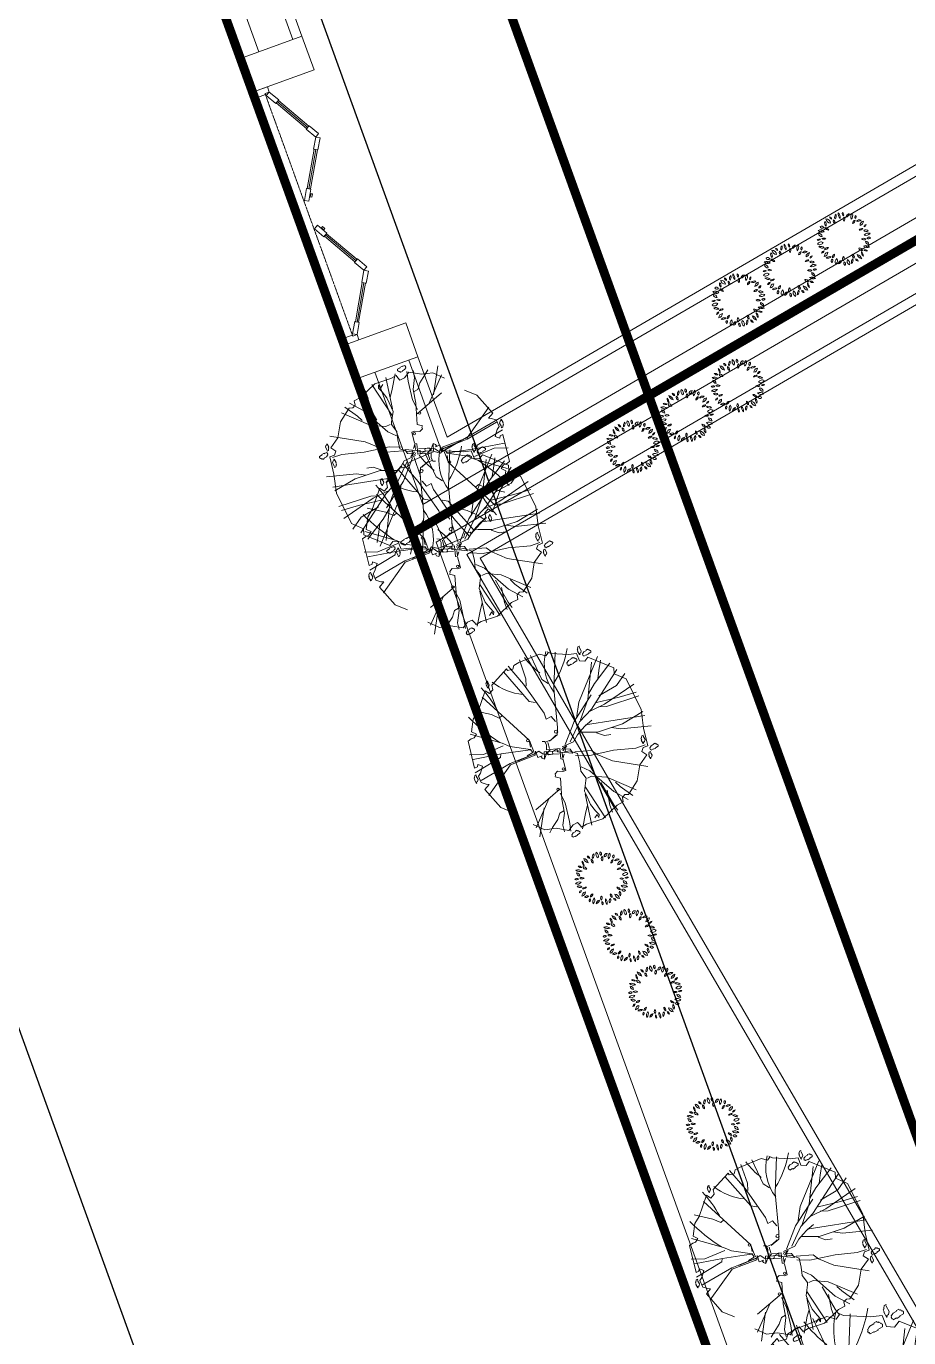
# Model space of a CAD drawing. Header units: millimetres. Extents: x 403824132 to 733479728, y 1974822364 to 2151530530.
# Drawn here: x 568540077 to 568549943, y 2062991286 to 2063005956 of the extents above; entities that cross this region are included whole.
import ezdxf

# ---------------------------------------------------------------- set-up
doc = ezdxf.new("R2010")
doc.units = ezdxf.units.MM
doc.linetypes.add('CENTER', pattern=[3, 1.5, -0.5, 0.5, -0.5])
doc.linetypes.add('DASHDOT2', pattern=[0.5, 0.25, -0.125, 0, -0.125])
for name, color, linetype, lineweight in [('A-NET THAY', 125, 'Continuous', 18), ('boDnv', 54, 'Continuous', 25), ('E- RANH GIOI', 1, 'CENTER', 13), ('E- THAY', 9, 'Continuous', 20), ('E- Tuong', 4, 'Continuous', 13), ('i_Cay', 114, 'Continuous', 13), ('LD-CUA', 146, 'Continuous', 13), ('LD-THAY', 9, 'Continuous', 13)]:
    doc.layers.add(name, color=color, linetype=linetype, lineweight=lineweight)
for name, color, linetype in [('ChiaLo', 128, 'CENTER'), ('datOBt', 42, 'Continuous'), ('LogDg', 7, 'Continuous'), ('loKBT', 42, 'Continuous'), ('ViaHeS', 32, 'Continuous')]:
    doc.layers.add(name, color=color, linetype=linetype)
doc.styles.add('rms', font='romans.shx', dxfattribs={"width": 0.7, "bigfont": 'vns.shx'})
doc.linetypes.add('ADL', pattern='A,0.125,-0.15,["++",rms,S=0.5,R=0,X=0,Y=-0.2245],-1.35,1.125', length=2.75)

# ---------------------------------------------------------------- blocks, each defined once
blk = doc.blocks.new('mb-cay34')
for p, q in [((117.7, 535.9), (49.4, 859)), ((136.7, 687.9), (95, 855.2)), ((148.1, 528.3), (174.7, 874.2)), ((-456.3, 782.7), (-468.4, 774.6)), ((-468.4, 746.2), (-468.4, 774.6)), ((-456.3, 782.7), (-452.2, 778.7)), ((-452.2, 778.7), (-448.2, 778.7)), ((-448.2, 778.7), (-448.2, 774.6)), ((-448.2, 774.6), (-444.1, 774.6)), ((-444.1, 774.6), (-440, 770.6)), ((-440, 770.6), (-436, 770.6)), ((-436, 770.6), (-436, 766.5)), ((-140.5, 547.3), (-262.1, 817.2)), ((-246.9, 741.1), (-76, 813.4)), ((68.4, 269.9), (-144.3, 813.4)), ((-106.4, 585.3), (-102.6, 817.2)), ((-76, 813.4), (254.5, 836.2)), ((170.9, 395.3), (379.8, 802)), ((246.9, 722.1), (307.7, 851.4)), ((254.5, 836.2), (357, 760.1)), ((357, 760.1), (410.2, 786.7)), ((372.2, 547.3), (467.2, 775.3)), ((410.2, 786.7), (626.7, 619.5)), ((-479.3, 684), (-475.3, 684)), ((-475.3, 684), (-475.3, 671.8)), ((-472.5, 721.9), (-472.5, 746.2)), ((-472.5, 746.2), (-468.4, 746.2)), ((-468.4, 721.9), (-472.5, 721.9)), ((-468.4, 697.5), (-468.4, 721.9)), ((-460.3, 697.5), (-468.4, 697.5)), ((-460.3, 693.5), (-460.3, 697.5)), ((-448.2, 693.5), (-460.3, 693.5)), ((-448.2, 697.5), (-448.2, 693.5)), ((-440, 697.5), (-448.2, 697.5)), ((-436, 709.7), (-440, 701.6)), ((-440, 701.6), (-440, 697.5)), ((-436, 766.5), (-431.9, 762.5)), ((-431.9, 717.8), (-436, 709.7)), ((-431.9, 762.5), (-427.9, 762.5)), ((-427.9, 746.2), (-431.9, 742.2)), ((-431.9, 742.2), (-431.9, 717.8)), ((-427.9, 762.5), (-427.9, 746.2)), ((-414, 691.7), (-246.9, 741.1)), ((-406.4, 642.3), (-414, 691.7)), ((-349.1, 697.8), (-363.7, 683.2)), ((-363.7, 683.2), (-363.7, 668.6)), ((-310.2, 697.8), (-349.1, 697.8)), ((-300.4, 688.1), (-310.2, 678.3)), ((-305.3, 702.7), (-300.4, 702.7)), ((-300.4, 702.7), (-300.4, 688.1)), ((201.3, 471.3), (136.7, 687.9)), ((246.9, 524.5), (246.9, 722.1)), ((292.5, 323.1), (584.9, 703.1)), ((459.6, 646.1), (539.4, 710.7)), ((-536.1, 655.6), (-536.1, 651.5)), ((-528, 655.6), (-536.1, 655.6)), ((-503.7, 651.5), (-536.1, 651.5)), ((-535.6, 528.3), (-486.2, 638.5)), ((-515.8, 680), (-528, 667.8)), ((-528, 667.8), (-528, 655.6)), ((-483.4, 680), (-515.8, 680)), ((-503.7, 655.6), (-503.7, 651.5)), ((-491.5, 655.6), (-503.7, 655.6)), ((-487.5, 659.7), (-491.5, 659.7)), ((-491.5, 659.7), (-491.5, 655.6)), ((-483.4, 663.7), (-487.5, 663.7)), ((-487.5, 663.7), (-487.5, 659.7)), ((-486.2, 638.5), (-433, 611.9)), ((-475.3, 671.8), (-483.4, 663.7)), ((-433, 611.9), (-406.4, 642.3)), ((-376, 577.7), (-395, 672.7)), ((-373.4, 668.6), (-373.4, 663.7)), ((-363.7, 668.6), (-373.4, 668.6)), ((-334.5, 663.7), (-373.4, 663.7)), ((-334.5, 668.6), (-334.5, 663.7)), ((-319.9, 668.6), (-334.5, 668.6)), ((-319.9, 673.5), (-319.9, 668.6)), ((-315, 673.5), (-319.9, 673.5)), ((-315, 678.3), (-315, 673.5)), ((-310.2, 678.3), (-315, 678.3)), ((269.7, 410.5), (566, 627.1)), ((395, 596.7), (459.6, 646.1)), ((626.7, 619.5), (607.7, 573.9)), ((649.8, 615.8), (649.8, 640.2)), ((649.8, 640.2), (653.8, 640.2)), ((653.8, 615.8), (649.8, 615.8)), ((666, 676.7), (653.8, 668.6)), ((653.8, 640.2), (653.8, 668.6)), ((653.8, 591.5), (653.8, 615.8)), ((666, 676.7), (670, 672.6)), ((670, 672.6), (674.1, 672.6)), ((674.1, 672.6), (674.1, 668.6)), ((674.1, 668.6), (678.2, 668.6)), ((678.2, 668.6), (682.2, 664.5)), ((682.2, 664.5), (686.3, 664.5)), ((686.3, 603.6), (682.2, 595.5)), ((686.3, 664.5), (686.3, 660.5)), ((686.3, 660.5), (690.3, 656.4)), ((690.3, 611.8), (686.3, 603.6)), ((690.3, 656.4), (694.4, 656.4)), ((694.4, 640.2), (690.3, 636.1)), ((690.3, 636.1), (690.3, 611.8)), ((694.4, 656.4), (694.4, 640.2)), ((756.8, 601.6), (761.6, 601.6)), ((761.6, 601.6), (761.6, 587)), ((-657.1, 429.5), (-535.6, 528.3)), ((-368.4, 319.3), (-588.7, 589.1)), ((-284.9, 380.1), (-376, 577.7)), ((-83.6, 475.1), (-140.5, 547.3)), ((-53.2, 334.5), (-106.4, 585.3)), ((155.7, 467.5), (117.7, 535.9)), ((159.5, 372.5), (148.1, 528.3)), ((315.3, 444.7), (372.2, 547.3)), ((607.7, 573.9), (638.1, 532.1)), ((638.1, 532.1), (714.1, 543.5)), ((664.4, 517.2), (649.8, 507.4)), ((661.9, 591.5), (653.8, 591.5)), ((661.9, 587.4), (661.9, 591.5)), ((674.1, 587.4), (661.9, 587.4)), ((664.4, 517.2), (669.3, 512.3)), ((669.3, 512.3), (674.2, 512.3)), ((682.2, 591.5), (674.1, 591.5)), ((674.1, 591.5), (674.1, 587.4)), ((674.2, 512.3), (674.2, 507.4)), ((682.2, 595.5), (682.2, 591.5)), ((698.4, 567.5), (688.6, 567.5)), ((688.6, 567.5), (688.6, 562.7)), ((727.6, 562.7), (688.6, 562.7)), ((713, 596.7), (698.4, 582.1)), ((698.4, 582.1), (698.4, 567.5)), ((751.9, 596.7), (713, 596.7)), ((714.1, 543.5), (744.5, 471.3)), ((742.2, 567.5), (727.6, 567.5)), ((727.6, 567.5), (727.6, 562.7)), ((747, 572.4), (742.2, 572.4)), ((742.2, 572.4), (742.2, 567.5)), ((751.9, 577.3), (747, 577.3)), ((747, 577.3), (747, 572.4)), ((761.6, 587), (751.9, 577.3)), ((-729.3, 288.9), (-657.1, 429.5)), ((-114, 376.3), (-136.7, 433.3)), ((151.9, 190), (292.5, 463.7)), ((645, 444.1), (645, 473.4)), ((645, 473.4), (649.8, 473.4)), ((649.8, 444.1), (645, 444.1)), ((649.8, 473.4), (649.8, 507.4)), ((649.8, 414.9), (649.8, 444.1)), ((674.2, 507.4), (679, 507.4)), ((679, 507.4), (683.9, 502.6)), ((683.9, 502.6), (688.8, 502.6)), ((688.8, 429.5), (683.9, 419.8)), ((688.8, 502.6), (688.8, 497.7)), ((688.8, 497.7), (693.6, 492.8)), ((693.6, 439.3), (688.8, 429.5)), ((693.6, 492.8), (698.5, 492.8)), ((698.5, 473.4), (693.6, 468.5)), ((693.6, 468.5), (693.6, 439.3)), ((698.5, 492.8), (698.5, 473.4)), ((744.5, 471.3), (839.4, 326.9)), ((-478.6, 190), (-729.3, 376.3)), ((-208.9, 140.6), (-284.9, 380.1)), ((-53.2, 323.1), (-114, 376.3)), ((60.8, 262.2), (76, 345.9)), ((121.5, 231.8), (170.9, 395.3)), ((132.9, 250.8), (269.7, 410.5)), ((528, 178.6), (828, 368.7)), ((659.6, 414.9), (649.8, 414.9)), ((659.6, 410.1), (659.6, 414.9)), ((674.2, 410.1), (659.6, 410.1)), ((683.9, 414.9), (674.2, 414.9)), ((674.2, 414.9), (674.2, 410.1)), ((683.9, 419.8), (683.9, 414.9)), ((-634.3, 178.6), (-771.1, 262.2)), ((-622.9, 258.4), (-759.7, 319.3)), ((-714.1, 258.4), (-729.3, 288.9)), ((-725.5, 224.2), (-714.1, 258.4)), ((-562.2, 239.4), (-622.9, 258.4)), ((-239.3, 220.4), (-368.4, 319.3)), ((15.2, 216.6), (-53.2, 334.5)), ((45.6, 212.8), (60.8, 262.2)), ((167.1, 224.2), (292.5, 323.1)), ((839.4, 326.9), (869.8, 304.1)), ((858.4, 307.9), (843.2, 273.7)), ((843.2, 273.7), (888.8, 228)), ((-767.3, 209), (-725.5, 224.2)), ((-763.5, 140.6), (-767.3, 209)), ((-341.9, 79.8), (-634.3, 178.6)), ((-395, 68.4), (-478.6, 190)), ((-178.5, 193.8), (-239.3, 220.4)), ((-106.4, 45.6), (-178.5, 193.8)), ((0, 57), (121.5, 231.8)), ((0, 0), (151.9, 190)), ((34.2, 182.4), (15.2, 216.6)), ((22.8, 152), (45.6, 212.8)), ((182.3, 19), (528, 178.6)), ((888.8, 228), (919.2, 11.4)), ((-809.1, -45.6), (-763.5, 140.6)), ((-744.5, 114), (-809.1, 121.6)), ((-493.8, 114), (-744.5, 114)), ((-588.7, 129.2), (-729.3, 79.8)), ((-140.5, 34.2), (-208.9, 140.6)), ((-15.2, 83.6), (22.8, 152)), ((600.1, 155.8), (664.7, 121.6)), ((664.7, 121.6), (923, 144.4)), ((-729.3, 79.8), (-801.5, 68.4)), ((-402.6, 0), (-486.2, -64.6)), ((-383.6, 11.4), (-402.6, 0)), ((-391.2, 22.8), (-395, 68.4)), ((-300.1, 0), (-383.6, 11.4)), ((-265.9, 26.6), (-341.9, 79.8)), ((-224.1, 34.2), (-300.1, 0)), ((-136.7, 60.8), (-224.1, 34.2)), ((-72.2, 3.8), (-136.7, 60.8)), ((-110.2, 22.8), (-60.8, 19)), ((-41.8, -72.2), (-110.2, 22.8)), ((-57, -38), (-72.2, 3.8)), ((-60.8, 19), (-38, -15.2)), ((-41.8, -49.4), (-19, 7.6)), ((-19, 7.6), (-19, -41.8)), ((-3.8, -38), (-15.2, 83.6)), ((121.5, -19), (182.3, 19)), ((243.1, 30.4), (307.7, 19)), ((307.7, 19), (307.7, -34.2)), ((748.3, -7.6), (938.2, 30.4)), ((919.2, 11.4), (919.2, -45.6)), ((-455.8, -38), (-816.6, -19)), ((-774.9, -209), (-809.1, -45.6)), ((-512.8, -72.2), (-809.1, -171)), ((-755.9, -57), (-778.7, -72.2)), ((-778.7, -72.2), (-744.5, -72.2)), ((-744.5, -72.2), (-763.5, -110.2)), ((-706.5, -68.4), (-755.9, -57)), ((-630.5, -79.8), (-706.5, -68.4)), ((-524.2, -68.4), (-630.5, -79.8)), ((-486.2, -64.6), (-524.2, -68.4)), ((-103.7, -87.2), (-75.9, -55.7)), ((-55.3, -66.2), (-103.7, -87.2)), ((-7.6, -64.6), (-98.8, -106.4)), ((-38, -15.2), (-57, -38)), ((-49.8, -64.2), (-23.2, -102.2)), ((-19, -41.8), (-26.6, -53.2)), ((-22.8, -83.6), (41.8, -212.8)), ((-7.5, -60.8), (49.5, -182.4)), ((106.4, -114), (121.5, -19)), ((110.2, -91.2), (125.3, -34.2)), ((307.7, -34.2), (368.4, -22.8)), ((368.4, -22.8), (714.1, -53.2)), ((501.4, -45.6), (539.4, -91.2)), ((683.7, -41.8), (748.3, -7.6)), ((714.1, -53.2), (942, -95)), ((919.2, -45.6), (892.6, -72.2)), ((892.6, -72.2), (907.8, -121.6)), ((-668.5, -155.8), (-793.9, -266.1)), ((-622.9, -110.2), (-668.5, -155.8)), ((-114, -91.2), (-220.3, -121.6)), ((-220.3, -121.6), (-212.7, -152)), ((-212.7, -152), (-186.1, -193.8)), ((-98.8, -106.4), (-114, -91.2)), ((-47.9, -97.4), (20.4, -226.6)), ((-23.2, -102.2), (3.4, -87)), ((3.4, -140.2), (-19.4, -151.6)), ((-19.4, -151.6), (-4.2, -189.7)), ((3.4, -87), (3.4, -140.2)), ((30.4, -152), (15.2, -201.4)), ((45.6, -152), (102.6, -136.8)), ((49.5, -182.4), (87.5, -159.6)), ((87.5, -159.6), (125.5, -155.8)), ((117.7, -152), (110.2, -91.2)), ((125.5, -155.8), (140.7, -178.6)), ((539.4, -91.2), (915.4, -163.4)), ((926.8, -121.6), (862.2, -326.9)), ((907.8, -121.6), (926.8, -121.6)), ((-774.9, -266.1), (-774.9, -209)), ((-258.3, -205.2), (-444.4, -296.5)), ((-220.3, -243.2), (-258.3, -205.2)), ((-212.7, -231.8), (-220.3, -243.2)), ((-197.5, -228), (-212.7, -231.8)), ((-186.1, -193.8), (-197.5, -228)), ((3.4, -216.3), (-19.4, -246.7)), ((-19.4, -246.7), (-0.4, -261.9)), ((41.8, -212.8), (-15.2, -243.2)), ((-4.2, -189.7), (33.8, -189.7)), ((33.8, -189.7), (3.4, -216.3)), ((19, -247), (26.6, -292.7)), ((26.6, -231.8), (76, -254.6)), ((76, -254.6), (72.2, -311.7)), ((-823.6, -338.7), (-819.6, -338.7)), ((-823.6, -363.1), (-823.6, -338.7)), ((-807.4, -302.2), (-819.6, -310.3)), ((-819.6, -338.7), (-819.6, -310.3)), ((-807.4, -302.2), (-803.3, -306.3)), ((-803.3, -306.3), (-799.3, -306.3)), ((-799.3, -306.3), (-799.3, -310.3)), ((-799.3, -310.3), (-795.2, -310.3)), ((-795.2, -310.3), (-791.2, -314.4)), ((-791.2, -314.4), (-787.1, -314.4)), ((-787.1, -314.4), (-787.1, -318.4)), ((-787.1, -318.4), (-783.1, -322.5)), ((-783.1, -322.5), (-779, -322.5)), ((-779, -338.7), (-783.1, -342.8)), ((-779, -322.5), (-779, -338.7)), ((-748.3, -269.9), (-774.9, -266.1)), ((-717.9, -277.5), (-748.3, -269.9)), ((-740.7, -391.5), (-714.1, -326.9)), ((-714.1, -326.9), (-717.9, -277.5)), ((-490, -285.1), (-668.5, -342.1)), ((-444.4, -296.5), (-573.6, -342.1)), ((-550.8, -334.5), (-550.8, -380.1)), ((-383.6, -281.3), (-490, -285.1)), ((-349.4, -258.4), (-406.4, -566.3)), ((-0.4, -261.9), (22.4, -261.9)), ((26.6, -292.7), (91.2, -281.3)), ((91.2, -281.3), (57, -304.1)), ((57, -304.1), (98.8, -558.7)), ((72.2, -292.7), (110.2, -554.9)), ((72.2, -311.7), (83.6, -391.5)), ((87.4, -300.3), (136.7, -292.7)), ((91.2, -311.7), (129.1, -315.5)), ((91.2, -376.3), (91.2, -311.7)), ((129.1, -315.5), (254.5, -475.1)), ((129.1, -319.3), (155.7, -387.7)), ((136.7, -292.7), (208.9, -281.3)), ((148.1, -304.1), (212.7, -281.3)), ((212.7, -281.3), (809.1, -467.5)), ((862.2, -326.9), (816.6, -342.1)), ((-819.6, -363.1), (-823.6, -363.1)), ((-819.6, -387.4), (-819.6, -363.1)), ((-811.5, -387.4), (-819.6, -387.4)), ((-811.5, -391.5), (-811.5, -387.4)), ((-799.3, -391.5), (-811.5, -391.5)), ((-799.3, -387.4), (-799.3, -391.5)), ((-791.2, -387.4), (-799.3, -387.4)), ((-787.1, -375.3), (-791.2, -383.4)), ((-791.2, -383.4), (-791.2, -387.4)), ((-783.1, -367.1), (-787.1, -375.3)), ((-783.1, -342.8), (-783.1, -367.1)), ((-668.5, -342.1), (-755.9, -376.3)), ((-660.9, -486.5), (-740.7, -391.5)), ((-668.5, -414.3), (-733.1, -433.3)), ((-573.6, -342.1), (-668.5, -414.3)), ((-550.8, -380.1), (-596.3, -429.5)), ((-376, -402.9), (-558.4, -653.7)), ((83.6, -391.5), (95, -482.7)), ((155.7, -387.7), (235.5, -585.3)), ((554.6, -387.7), (547, -425.7)), ((547, -425.7), (615.3, -475.1)), ((847, -410.5), (702.7, -577.7)), ((816.6, -342.1), (801.5, -387.7)), ((801.5, -387.7), (847, -410.5)), ((856.9, -371.4), (856.9, -375.5)), ((865, -371.4), (856.9, -371.4)), ((889.3, -375.5), (856.9, -375.5)), ((877.1, -347.1), (865, -359.3)), ((865, -359.3), (865, -371.4)), ((909.6, -347.1), (877.1, -347.1)), ((889.3, -371.4), (889.3, -375.5)), ((901.5, -371.4), (889.3, -371.4)), ((901.5, -367.4), (901.5, -371.4)), ((905.5, -367.4), (901.5, -367.4)), ((905.5, -363.3), (905.5, -367.4)), ((909.6, -363.3), (905.5, -363.3)), ((917.7, -355.2), (909.6, -363.3)), ((913.6, -343), (917.7, -343)), ((917.7, -343), (917.7, -355.2)), ((-619.1, -589.1), (-660.9, -486.5)), ((-429.2, -486.5), (-653.3, -665.1)), ((-596.3, -429.5), (-638.1, -513.1)), ((254.5, -475.1), (322.9, -524.5)), ((615.3, -475.1), (740.7, -611.9)), ((-638.1, -513.1), (-668.5, -562.5)), ((-516.6, -661.3), (-619.1, -589.1)), ((98.8, -558.7), (-53.2, -893.2)), ((110.2, -554.9), (110.2, -885.6)), ((235.5, -589.1), (208.9, -608.1)), ((235.5, -585.3), (326.7, -847.6)), ((292.5, -528.3), (319.1, -737.3)), ((322.9, -524.5), (554.6, -748.7)), ((702.7, -577.7), (664.7, -649.9)), ((208.9, -608.1), (205.1, -897)), ((664.7, -649.9), (566, -725.9)), ((319.1, -737.3), (383.6, -855.2)), ((524.2, -695.5), (505.2, -733.5)), ((505.2, -733.5), (509, -763.9)), ((509, -763.9), (505.2, -802)), ((566, -725.9), (524.2, -695.5)), ((-212.7, -851.4), (-315.3, -771.5)), ((15.2, -897), (-212.7, -851.4)), ((38, -836.2), (15.2, -897)), ((53.2, -859), (38, -836.2)), ((224.1, -802), (174.7, -855.2)), ((246.9, -821), (224.1, -802)), ((243.1, -847.6), (262.1, -832.4)), ((246.9, -878), (243.1, -847.6)), ((505.2, -802), (246.9, -878)), ((262.1, -832.4), (246.9, -821)), ((91.2, -893.2), (53.2, -859)), ((159.5, -885.6), (91.2, -893.2)), ((118.7, -933.8), (108.9, -933.8)), ((108.9, -933.8), (108.9, -938.7)), ((133.2, -904.6), (118.7, -919.2)), ((118.7, -919.2), (118.7, -933.8)), ((172.2, -904.6), (133.2, -904.6)), ((162.4, -933.8), (147.8, -933.8)), ((147.8, -933.8), (147.8, -938.7)), ((174.7, -855.2), (159.5, -885.6)), ((167.3, -928.9), (162.4, -928.9)), ((162.4, -928.9), (162.4, -933.8)), ((172.2, -924.1), (167.3, -924.1)), ((167.3, -924.1), (167.3, -928.9)), ((181.9, -914.3), (172.2, -924.1)), ((177, -899.7), (181.9, -899.7)), ((181.9, -899.7), (181.9, -914.3)), ((147.8, -938.7), (108.9, -938.7))]:
    blk.add_line(p, q)
for centre, radius in [((154.1, -13.1), 15.3), ((-194.7, -135.6), 11.7), ((-343.1, -280.4), 11.7), ((217.2, -295.2), 11.7)]:
    blk.add_circle(centre, radius)
for centre, radius, start, end in [((1370.9, -207.9), 898.1, 129.35454, 152.60919), ((554.4, 627.1), 467.6, 262.5537, 314.33753), ((1051.9, 958.4), 882.6, 248.56219, 262.35164), ((1080.7, 206.7), 550.5, 215.14999, 249.18413), ((647.6, -1519.7), 1117.4, 77.33522, 91.85052), ((1164.8, 1073.5), 1812.8, 242.86443, 255.35386)]:
    blk.add_arc(centre, radius, start, end)
blk = doc.blocks.new('mb-cay40')
at = {"color": 0, "linetype": 'ByBlock'}
for centre, radius, start, end in [((-542, 597), 98.1, 183.3189, 263.1904), ((-651, 494), 98.1, 3.3189, 83.1904), ((-554, 556), 69.9, 25.4537, 116.6852), ((-522, 648), 69.9, 205.4537, 296.6852), ((-427, 694), 54.1, 146.8151, 244.0193), ((-496, 675), 54.1, 326.8151, 64.0193), ((-390, 597), 66.9, 168.8066, 257.6391), ((-470, 545), 66.9, 348.8066, 77.6391), ((-300, 710), 100, 149.4737, 231.7586), ((-448, 683), 100, 329.4737, 51.7586), ((-231, 779), 98.1, 192.306, 259.6849), ((-344, 662), 98.1, 12.306, 79.6849), ((-148, 638), 79.7, 145.5248, 220.8327), ((-273, 631), 79.7, 325.5248, 40.8327), ((-136, 737), 62.9, 125.4093, 202.7101), ((-231, 764), 62.9, 305.4093, 22.7101), ((16, 684), 137, 133.8117, 194.3077), ((-211, 749), 137, 313.8117, 14.3077), ((113, 711), 137, 163.4642, 212.7906), ((49, 562), 68.8, 103.8914, 198.9039), ((-134, 676), 137, 343.4642, 32.7906), ((-33, 607), 68.8, 283.8914, 18.9039), ((138, 616), 80.6, 104.1004, 168.465), ((40, 710), 80.6, 284.1004, 348.465), ((230, 506), 141, 100.3005, 160.4476), ((72, 692), 141, 280.3005, 340.4476), ((260, 521), 76.9, 122.5817, 207.18), ((150, 551), 76.9, 302.5817, 27.18), ((-743, 226), 96, 30.9482, 110.5784), ((-695, 365), 96, 210.9482, 290.5784), ((-680, 301), 102, 69.7201, 135.6489), ((-718, 468), 102, 249.7201, 315.6489), ((-654, 503), 44.2, 163.4933, 274.4697), ((-693, 471), 44.2, 343.4933, 94.4697), ((-620, 357), 75.8, 22.5723, 98.3335), ((-561, 461), 75.8, 202.5723, 278.3335), ((213, 369), 79.6, 86.0282, 161.3698), ((143, 474), 79.6, 266.0282, 341.3698), ((320, 284), 110, 64.7353, 140.5781), ((282, 453), 110, 244.7353, 320.5781), ((300, 426), 53.5, 59.9815, 155.6676), ((278, 494), 53.5, 239.9815, 335.6676), ((359, 242), 79.1, 90.2529, 173.5221), ((280, 330), 79.1, 270.2529, 353.5221), ((-767, 152), 75.6, 44.2576, 108.5927), ((-736, 277), 75.6, 224.2576, 288.5927), ((-787, 176), 111, 280.8762, 345.4479), ((-659, 40), 111, 100.8762, 165.4479), ((-690, -39), 87.4, 54.9745, 151.3792), ((-716, 74), 87.4, 234.9745, 331.3792), ((-638, 119), 83.9, 60.5095, 129.292), ((-649, 257), 83.9, 240.5095, 309.292), ((159, -75), 77.3, 28.8072, 103.9199), ((208, 37), 77.3, 208.8072, 283.9199), ((243, 141), 78, 58.8748, 131.2135), ((232, 267), 78, 238.8748, 311.2135), ((314, -59), 90.4, 71.3712, 141.7535), ((272, 83), 90.4, 251.3712, 321.7535), ((293, 25), 97.6, 29.1952, 106.7189), ((350, 166), 97.6, 209.1952, 286.7189), ((344, 142), 53.6, 28.1981, 112.1918), ((371, 217), 53.6, 208.1981, 292.1918), ((-675, -123), 70, 71.8192, 140.0818), ((-707, -12), 70, 251.8192, 320.0818), ((-557, -163), 78, 113.4753, 203.456), ((-660, -123), 78, 293.4753, 23.456), ((-617, 21), 75, 267.1724, 337.2365), ((-551, -83), 75, 87.1724, 157.2365), ((-605, -147), 107, 271.6328, 352.0268), ((-496, -269), 107, 91.6328, 172.0268), ((-473, -294), 49.3, 76.5419, 193.4774), ((-509, -257), 49.3, 256.5419, 13.4774), ((-342, -221), 95.9, 122.8873, 186.7253), ((-489, -152), 95.9, 302.8873, 6.7253), ((-314, -281), 91.1, 159.117, 230.3606), ((-457, -318), 91.1, 339.117, 50.3606), ((-220, -348), 109, 122.117, 201.7275), ((-379, -297), 109, 302.117, 21.7275), ((-133, -236), 75.4, 148.7877, 221.5977), ((-253, -247), 75.4, 328.7877, 41.5977), ((-160, -372), 84.6, 5.3196, 80.419), ((-61, -281), 84.6, 185.3196, 260.419), ((100, -278), 148, 165.2071, 218.3217), ((-159, -332), 148, 345.2071, 38.3217), ((-19, -211), 70.3, 353.65, 74.6514), ((70, -151), 70.3, 173.65, 254.6514), ((110, -276), 64.3, 156.7754, 231.288), ((11, -301), 64.3, 336.7754, 51.288), ((113, -290), 96.7, 38.6962, 106.2415), ((162, -137), 96.7, 218.6962, 286.2415), ((133, -213), 116, 6.5487, 76.8911), ((275, -87), 116, 186.5487, 256.8911), ((243, -118), 50.7, 359.2557, 87.6287), ((296, -68), 50.7, 179.2557, 267.6287), ((-170, -364), 62.5, 129.7475, 206.0709), ((-267, -343), 62.5, 309.7475, 26.0709)]:
    blk.add_arc(centre, radius, start, end, dxfattribs=at)
blk = doc.blocks.new('MBT1 BT5')
at = {"layer": 'E- RANH GIOI', "color": 5, "ltscale": 0.05, "true_color": 0x0000fa}
blk.add_line((7079437, 720663), (7076848, 706427), dxfattribs=at)
at = {"layer": 'E- RANH GIOI', "ltscale": 0.05, "const_width": 100}
blk.add_lwpolyline([(7095869, 720663), (7076388, 720663), (7073646, 705582), (7077751, 700663), (7095869, 700663)], close=True, dxfattribs=at)
at = {"layer": 'LD-THAY'}
for p, q in [((7076795, 720153), (7076795, 708445)), ((7076795, 720153), (7095359, 720153)), ((7076905, 720043), (7076905, 708393)), ((7076905, 720043), (7095249, 720043))]:
    blk.add_line(p, q, dxfattribs=at)
for points in [[(7076388, 720663), (7095869, 720663), (7095869, 700663), (7077751, 700663), (7073646, 705582), (7076388, 720663)], [(7074675, 704692), (7073880, 705644), (7076571, 720443), (7095649, 720443), (7095649, 700883), (7093869, 700883)]]:
    blk.add_lwpolyline(points, dxfattribs=at)
at = {"layer": 'i_Cay', "rotation": 270}
for p, xscale, yscale, zscale in [((7076797, 720311), -1.142857142857142, 1.142857142857142, 1.142857142857142), ((7076677, 717769), -1.142857142857142, 1.142857142857142, 1.142857142857142), ((7075982, 711668), -1.142857142857142, 1.142857142857142, 1.142857142857142), ((7075598, 709269), -1.714285714285713, 1.714285714285713, 1.714285714285713)]:
    blk.add_blockref('mb-cay34', p, dxfattribs=dict(at, xscale=xscale, yscale=yscale, zscale=zscale))
at = {"layer": 'i_Cay', "xscale": -0.5, "yscale": 0.5, "zscale": 0.5}
for p in [(7078896, 720162), (7079592, 720162), (7080252, 720162), (7076178, 716178), (7076129, 715471), (7076058, 714784), (7075873, 713187)]:
    blk.add_blockref('mb-cay40', p, dxfattribs=at)
blk = doc.blocks.new('cd2400')
for p, q in [((433, 355), (125, 178)), ((643, 355), (951, 178)), ((1697, 355), (1389, 178)), ((1907, 355), (2215, 178))]:
    blk.add_line(p, q)
at = {"color": 251, "linetype": 'DASHDOT2'}
blk.add_line((2320, 100), (20, 100), dxfattribs=at)
at = {"color": 9}
for points in [[(440, 342), (133, 165), (118, 191), (425, 368)], [(636, 342), (943, 165), (958, 191), (651, 368)], [(1704, 342), (1397, 165), (1382, 191), (1689, 368)], [(1900, 342), (2207, 165), (2222, 191), (1915, 368)]]:
    blk.add_lwpolyline(points, close=True, dxfattribs=at)
for points in [[(538, 393), (443, 338), (423, 372), (518, 428)], [(538, 393), (633, 338), (653, 372), (558, 428)], [(1802, 393), (1707, 338), (1687, 372), (1782, 428)], [(1802, 393), (1897, 338), (1917, 372), (1822, 428)], [(-30, 0), (-30, 140), (20, 140), (20, 100), (30, 100), (30, 0)], [(40, 105), (135, 160), (115, 195), (20, 140)], [(1036, 105), (941, 160), (961, 195), (1056, 140)], [(1024, 166), (999, 181), (1006, 193), (1032, 179)], [(1304, 105), (1399, 160), (1379, 195), (1284, 140)], [(1316, 166), (1341, 181), (1334, 193), (1308, 179)], [(2300, 105), (2205, 160), (2225, 195), (2320, 140)], [(2370, 0), (2370, 140), (2320, 140), (2320, 100), (2310, 100), (2310, 0)]]:
    blk.add_lwpolyline(points, close=True)
blk = doc.blocks.new('MBT1 BT4')
at = {"layer": 'A-NET THAY'}
for p, q in [((7087373, 779210), (7088091, 779080)), ((7087411, 775341), (7088091, 779080)), ((7086693, 775472), (7087411, 775341))]:
    blk.add_line(p, q, dxfattribs=at)
for points in [[(7074737, 760880), (7070937, 760880), (7070937, 761610), (7069667, 761610), (7069667, 780150), (7087544, 780150), (7087373, 779210)], [(7086693, 775472), (7085005, 766190), (7079517, 761610), (7074737, 761610)]]:
    blk.add_lwpolyline(points, dxfattribs=at)
at = {"layer": 'E- RANH GIOI', "color": 5, "ltscale": 0.05, "true_color": 0x0000fa}
blk.add_line((7082919, 767406), (7085369, 780880), dxfattribs=at)
at = {"layer": 'E- RANH GIOI', "ltscale": 0.05, "const_width": 100}
blk.add_lwpolyline([(7068937, 760880), (7079781, 760880), (7085676, 765799), (7088418, 780880), (7068937, 780880)], close=True, dxfattribs=at)
at = {"layer": 'E- Tuong'}
for p, q in [((7087373, 779210), (7088091, 779080)), ((7086693, 775472), (7087411, 775341))]:
    blk.add_line(p, q, dxfattribs=at)
for points in [[(7088019, 778686), (7088091, 779080), (7087373, 779210), (7087301, 778817)], [(7087411, 775341), (7087483, 775735), (7086764, 775865), (7086693, 775472)]]:
    blk.add_lwpolyline(points, close=True, dxfattribs=at)
at = {"layer": 'LD-THAY'}
for points in [[(7068937, 780880), (7088418, 780880), (7085676, 765799), (7079781, 760880), (7068937, 760880), (7068937, 780880)], [(7070937, 761100), (7069157, 761100), (7069157, 780660), (7088155, 780660), (7087874, 779119)], [(7070937, 761500), (7069557, 761500), (7069557, 780260), (7087675, 780260), (7087481, 779191)], [(7086801, 775452), (7085106, 766131), (7079557, 761500), (7074737, 761500)], [(7087195, 775380), (7085474, 765917), (7079702, 761100), (7074737, 761100)]]:
    blk.add_lwpolyline(points, dxfattribs=at)
at = {"layer": 'i_Cay', "xscale": -1.142857142857142, "yscale": 1.142857142857142, "zscale": 1.142857142857142, "rotation": 270}
for p in [(7087994, 780155), (7086832, 773717)]:
    blk.add_blockref('mb-cay34', p, dxfattribs=at)
at = {"layer": 'i_Cay', "xscale": -0.5, "yscale": 0.5, "zscale": 0.5}
for p in [(7082511, 780363), (7083207, 780363), (7083867, 780363)]:
    blk.add_blockref('mb-cay40', p, dxfattribs=at)
at = {"layer": 'LD-CUA', "xscale": 1.249999999998899, "yscale": 1.249999999998899, "zscale": 1.249999999998899, "rotation": 79.69358052706862}
blk.add_blockref('cd2400', (7087489, 775771), dxfattribs=at)
blk = doc.blocks.new('BT-03')
at = {"layer": 'E- RANH GIOI', "ltscale": 0.05, "const_width": 100}
for points in [[(7449059, 959879), (7451802, 974960), (7457696, 979879), (7534188, 979879), (7538872, 974889), (7536973, 944869), (7531658, 939879), (7450422, 939879), (7446317, 944798), (7449059, 959879)], [(7449059, 959879), (7537923, 959879)]]:
    blk.add_lwpolyline(points, dxfattribs=at)
at = {"layer": 'E- RANH GIOI', "color": 5, "ltscale": 0.05, "true_color": 0x0000fa, "const_width": 100}
blk.add_lwpolyline([(7452011, 959342), (7454559, 973353), (7458783, 976879), (7532889, 976879), (7535796, 973782), (7534054, 946244), (7530470, 942879), (7451826, 942879), (7449520, 945643)], close=True, dxfattribs=at)
at = {"layer": 'loKBT'}
for points in [[(7468540, 979879), (7457696, 979879), (7451802, 974960), (7449059, 959879), (7468540, 959879)], [(7468540, 959879), (7449059, 959879), (7446317, 944798), (7450422, 939879), (7468540, 939879)]]:
    blk.add_lwpolyline(points, close=True, dxfattribs=at)
blk.add_lwpolyline([(7449059, 959879), (7537923, 959879)], dxfattribs=at)

msp = doc.modelspace()

# ---------------------------------------------------------------- linework, layer by layer
at = {"layer": 'boDnv', "color": 10, "linetype": 'ADL', "ltscale": 0.25, "elevation": 0}
msp.add_lwpolyline([(568608258, 2063059497), (568614006, 2063057781), (568627134, 2063031532), (568625269, 2063025284), (568555567, 2062984731), (568550407, 2062986605), (568540228, 2063014746), (568542610, 2063021303)], close=True, dxfattribs=at)
at = {"layer": 'ChiaLo', "ltscale": 5, "elevation": 0}
msp.add_lwpolyline([(568544392, 2063000285), (568621459, 2063045122)], dxfattribs=at)
at = {"layer": 'datOBt', "elevation": 0}
msp.add_lwpolyline([(568608129, 2063060583), (568614709, 2063058619), (568628209, 2063031626), (568626117, 2063024616), (568555665, 2062983627), (568549623, 2062985822), (568539161, 2063014747), (568541791, 2063021988)], close=True, dxfattribs=at)
at = {"layer": 'LogDg', "elevation": 0}
msp.add_lwpolyline([(568631039, 2063032697), (568617548, 2063059672, 0.432836), (568606332, 2063063020), (568536915, 2063022633, 0.362457), (568533404, 2063012965), (568543809, 2062984195, 0.467936), (568555394, 2062979987), (568627897, 2063022169, 0.395833)], format="xyb", close=True, dxfattribs=at)
at = {"layer": 'loKBT', "elevation": 0}
for points in [[(568551195, 2063027459), (568541791, 2063021988), (568539161, 2063014747), (568544392, 2063000285), (568561287, 2063010114)], [(568561287, 2063010114), (568544392, 2063000285), (568549623, 2062985822), (568555665, 2062983627), (568571378, 2062992769)]]:
    msp.add_lwpolyline(points, close=True, dxfattribs=at)
at = {"layer": 'ViaHeS', "elevation": 0}
msp.add_lwpolyline([(568608129, 2063060583), (568614709, 2063058619), (568628209, 2063031626), (568626117, 2063024616), (568555665, 2062983627), (568549623, 2062985822), (568539161, 2063014747), (568541791, 2063021988)], close=True, dxfattribs=at)

# ---------------------------------------------------------------- block references
at = {"layer": 'E- THAY', "xscale": 1.003354102868895, "yscale": 1.003354102868895, "zscale": 1.003354102868895, "rotation": 210.190698182552}
msp.add_blockref('MBT1 BT4', (574297857, 2067254084, 0), dxfattribs=at)
msp.add_blockref('MBT1 BT4', (574297857, 2067254084, 0), dxfattribs=at)
at = {"layer": 'LD-THAY', "xscale": 1.003354102868896, "yscale": 1.003354102868896, "zscale": 1.003354102868896, "rotation": 30.1906983248881}
msp.add_blockref('MBT1 BT5', (562770977, 2058804778, 0), dxfattribs=at)
msp.add_blockref('MBT1 BT5', (562770977, 2058804778, 0), dxfattribs=at)
at = {"layer": 'loKBT', "xscale": 1.003354102868896, "yscale": 1.003354102868896, "zscale": 1.003354102868896, "rotation": 30.1906983248881}
msp.add_blockref('BT-03', (562568476, 2058409280, 0), dxfattribs=at)
msp.add_blockref('BT-03', (562568476, 2058409280, 0), dxfattribs=at)

doc.saveas('drawing.dxf')
